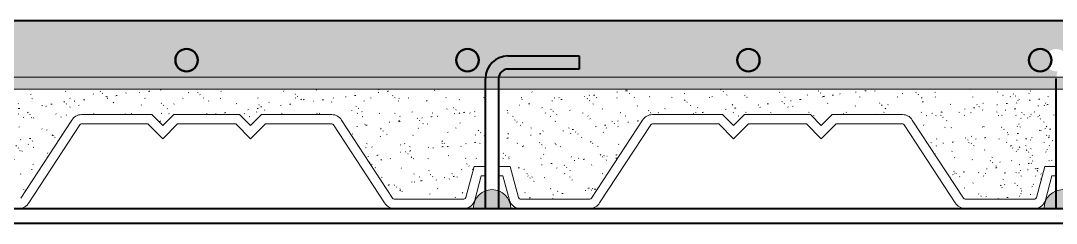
# Model space of a CAD drawing. Header units: inches. Extents: x -6 to 158, y 10 to 161.
# Drawn here: x 72.125 to 72.678, y 35.14 to 35.248 of the extents above; entities that cross this region are included whole.
import ezdxf

# ---------------------------------------------------------------- set-up
doc = ezdxf.new("R2010")
doc.units = ezdxf.units.IN
doc.header["$MEASUREMENT"] = 0
for name, color, linetype, lineweight in [('A-DETL', 90, 'Continuous', 9), ('A-DETL-GENF', 92, 'Continuous', 9), ('A-DETL-THIN', 151, 'Continuous', 18), ('A-FLOR', 5, 'Continuous', 9)]:
    doc.layers.add(name, color=color, linetype=linetype, lineweight=lineweight)
pattern_1 = [(37.5, (3146.183078, 1585.5589), (-0.000406733, 0.012431279), [0.000335, -0.009471, 0.000335, -0.010632, -0.010484]), (37.5, (3146.183078, 1585.5589), (-0.000406733, 0.012431279), [-0.020774, 0.000335, -0.010149]), (7.5, (3146.183078, 1585.5589), (0.011418176, 0.018207136), [0.000335, -0.004955, 0.000335, -0.008503, -0.003387]), (7.5, (3146.183078, 1585.5589), (0.011418176, 0.018207136), [-0.014129, 0.000335, -0.003052]), (327.5, (3146.175143, 1585.5589), (0.020091206, 3.676e-05), [0.000335, -0.002891, 0.000335, -0.011278, -0.015161]), (327.5, (3146.175143, 1585.5589), (0.020091206, 3.676e-05), [-0.014839, 0.000335, -0.014826]), (317.5, (3146.175143, 1585.5589), (0.019394415, 0.00566181), [0.000335, -0.001278, 0.000335, -0.007278, -0.00871]), (317.5, (3146.175143, 1585.5589), (0.019394415, 0.00566181), [-0.009226, 0.000335, -0.008374])]
pattern_2 = [(37.5, (3145.268678, 1585.5589), (-0.000406733, 0.012431279), [0.000335, -0.009471, 0.000335, -0.010632, -0.010484]), (37.5, (3145.268678, 1585.5589), (-0.000406733, 0.012431279), [-0.020774, 0.000335, -0.010149]), (7.5, (3145.268678, 1585.5589), (0.011418176, 0.018207136), [0.000335, -0.004955, 0.000335, -0.008503, -0.003387]), (7.5, (3145.268678, 1585.5589), (0.011418176, 0.018207136), [-0.014129, 0.000335, -0.003052]), (327.5, (3145.260743, 1585.5589), (0.020091206, 3.676e-05), [0.000335, -0.002891, 0.000335, -0.011278, -0.015161]), (327.5, (3145.260743, 1585.5589), (0.020091206, 3.676e-05), [-0.014839, 0.000335, -0.014826]), (317.5, (3145.260743, 1585.5589), (0.019394415, 0.00566181), [0.000335, -0.001278, 0.000335, -0.007278, -0.00871]), (317.5, (3145.260743, 1585.5589), (0.019394415, 0.00566181), [-0.009226, 0.000335, -0.008374])]

# ---------------------------------------------------------------- blocks, each defined once
blk = doc.blocks.new('jk')
at = {"layer": 'A-DETL-GENF'}
h = blk.add_hatch(dxfattribs=at)
h.set_pattern_fill('FP1_1', color=8, scale=0.001, style=0, pattern_type=2)
h.set_pattern_definition(pattern_1)
h.paths.add_polyline_path([(3146.75299, 1594.61192), (3146.75108, 1594.61227), (3146.74999, 1594.61272), (3146.74871, 1594.61372), (3146.74778, 1594.61496), (3146.74719, 1594.61637), (3146.74699, 1594.61792), (3146.74735, 1594.61984), (3146.74782, 1594.62095), (3146.74875, 1594.62216), (3146.74999, 1594.62312), (3146.75144, 1594.62371), (3146.75299, 1594.62392), (3146.75454, 1594.62371), (3146.75599, 1594.62312), (3146.75723, 1594.62216), (3146.7583, 1594.62065), (3146.75879, 1594.61947), (3146.75899, 1594.61792), (3146.75879, 1594.61637), (3146.75805, 1594.61474), (3146.75723, 1594.61368), (3146.75599, 1594.61272), (3146.75454, 1594.61212)], flags=16)
h.paths.add_polyline_path([(3146.60299, 1594.61192), (3146.60144, 1594.61212), (3146.59999, 1594.61272), (3146.59875, 1594.61368), (3146.59779, 1594.61492), (3146.59719, 1594.61637), (3146.59703, 1594.61824), (3146.59728, 1594.61967), (3146.59779, 1594.62092), (3146.59875, 1594.62216), (3146.59999, 1594.62312), (3146.60144, 1594.62371), (3146.60299, 1594.62392), (3146.60454, 1594.62371), (3146.60599, 1594.62312), (3146.60723, 1594.62216), (3146.60819, 1594.62092), (3146.60879, 1594.61947), (3146.60899, 1594.61792), (3146.60879, 1594.61637), (3146.60819, 1594.61492), (3146.60723, 1594.61368), (3146.60599, 1594.61272), (3146.60454, 1594.61212)], flags=16)
h.paths.add_polyline_path([(3146.30299, 1594.61192), (3146.30144, 1594.61212), (3146.29999, 1594.61272), (3146.29875, 1594.61368), (3146.29779, 1594.61492), (3146.29719, 1594.61637), (3146.29702, 1594.61814), (3146.29726, 1594.61964), (3146.29779, 1594.62092), (3146.29875, 1594.62216), (3146.29999, 1594.62312), (3146.30144, 1594.62371), (3146.30299, 1594.62392), (3146.30454, 1594.62371), (3146.30599, 1594.62312), (3146.30723, 1594.62216), (3146.30819, 1594.62092), (3146.30879, 1594.61947), (3146.30898, 1594.61788), (3146.30879, 1594.61637), (3146.30819, 1594.61492), (3146.30723, 1594.61368), (3146.30599, 1594.61272), (3146.30454, 1594.61212)], flags=16)
h.paths.add_polyline_path([(3146.90299, 1594.61192), (3146.90144, 1594.61212), (3146.89999, 1594.61272), (3146.89875, 1594.61368), (3146.89779, 1594.61492), (3146.89718, 1594.61644), (3146.89705, 1594.61834), (3146.89729, 1594.6197), (3146.89779, 1594.62092), (3146.89875, 1594.62216), (3146.89999, 1594.62312), (3146.90144, 1594.62371), (3146.90299, 1594.62392), (3146.90454, 1594.62371), (3146.906, 1594.62311), (3146.90723, 1594.62216), (3146.90819, 1594.62092), (3146.90879, 1594.61947), (3146.90899, 1594.61792), (3146.90879, 1594.61637), (3146.90819, 1594.61492), (3146.90723, 1594.61368), (3146.90599, 1594.61272), (3146.90454, 1594.61212)], flags=16)
h.paths.add_polyline_path([(3146.45299, 1594.61192), (3146.45144, 1594.61212), (3146.44999, 1594.61272), (3146.44875, 1594.61368), (3146.44779, 1594.61492), (3146.44719, 1594.61637), (3146.44699, 1594.61792), (3146.44734, 1594.61983), (3146.44779, 1594.62092), (3146.44875, 1594.62216), (3146.44999, 1594.62312), (3146.45144, 1594.62371), (3146.45299, 1594.62392), (3146.45454, 1594.62371), (3146.45599, 1594.62312), (3146.45723, 1594.62216), (3146.45823, 1594.62081), (3146.45879, 1594.61947), (3146.45899, 1594.61792), (3146.45879, 1594.61637), (3146.45792, 1594.61458), (3146.45723, 1594.61368), (3146.45599, 1594.61272), (3146.45454, 1594.61212), (3146.4538, 1594.61203)], flags=16)
h.paths.add_polyline_path([(3147.05299, 1594.61192), (3147.05144, 1594.61212), (3147.04999, 1594.61272), (3147.04875, 1594.61368), (3147.04773, 1594.61507), (3147.04719, 1594.61637), (3147.04699, 1594.61792), (3147.04735, 1594.61984), (3147.04779, 1594.62092), (3147.04875, 1594.62216), (3147.04999, 1594.62312), (3147.05144, 1594.62371), (3147.05299, 1594.62392), (3147.05454, 1594.62371), (3147.05599, 1594.62312), (3147.05723, 1594.62216), (3147.05819, 1594.62092), (3147.05879, 1594.61947), (3147.05899, 1594.61792), (3147.05879, 1594.61637), (3147.05813, 1594.61484), (3147.05723, 1594.61368), (3147.05599, 1594.61272), (3147.05454, 1594.61212)], flags=16)
h.paths.add_polyline_path([(3147.35299, 1594.61192), (3147.35144, 1594.61212), (3147.34999, 1594.61272), (3147.34875, 1594.61368), (3147.34769, 1594.61517), (3147.34719, 1594.61637), (3147.34699, 1594.61792), (3147.34719, 1594.61947), (3147.34779, 1594.62092), (3147.34875, 1594.62216), (3147.34999, 1594.62312), (3147.35144, 1594.62371), (3147.35299, 1594.62392), (3147.35454, 1594.62371), (3147.35599, 1594.62312), (3147.35723, 1594.62216), (3147.35819, 1594.62092), (3147.35879, 1594.61947), (3147.35899, 1594.61792), (3147.35879, 1594.61637), (3147.35819, 1594.61492), (3147.35723, 1594.61368), (3147.35599, 1594.61272), (3147.35454, 1594.61212)], flags=16)
h.paths.add_polyline_path([(3147.20299, 1594.61192), (3147.20144, 1594.61212), (3147.19999, 1594.61272), (3147.19875, 1594.61368), (3147.19779, 1594.61492), (3147.19716, 1594.61665), (3147.19699, 1594.61792), (3147.1973, 1594.61972), (3147.19779, 1594.62092), (3147.19875, 1594.62216), (3147.19999, 1594.62312), (3147.20144, 1594.62371), (3147.20299, 1594.62392), (3147.20454, 1594.62371), (3147.20599, 1594.62312), (3147.20723, 1594.62216), (3147.20819, 1594.62092), (3147.20884, 1594.61903), (3147.20899, 1594.61792), (3147.20869, 1594.61614), (3147.20819, 1594.61492), (3147.20723, 1594.61368), (3147.20599, 1594.61272), (3147.20454, 1594.61212)], flags=16)
h.paths.add_polyline_path([(3144.70366, 1594.63892), (3144.70366, 1594.60892), (3146.15303, 1594.60892), (3146.15365, 1594.61201), (3146.15299, 1594.61192), (3146.15144, 1594.61212), (3146.14999, 1594.61272), (3146.14871, 1594.61372), (3146.14779, 1594.61492), (3146.14719, 1594.61637), (3146.14699, 1594.61792), (3146.14719, 1594.61947), (3146.14779, 1594.62092), (3146.1489, 1594.62228), (3146.14999, 1594.62312), (3146.15144, 1594.62371), (3146.15299, 1594.62392), (3146.15454, 1594.62371), (3146.15599, 1594.62312), (3146.15723, 1594.62216), (3146.15819, 1594.62092), (3146.15879, 1594.61947), (3146.15899, 1594.61852), (3146.1595, 1594.6188), (3146.16202, 1594.6198), (3146.165, 1594.62018), (3146.203, 1594.62018), (3146.203, 1594.61318), (3146.165, 1594.61318), (3146.16383, 1594.61304), (3146.16272, 1594.61263), (3146.16174, 1594.61197), (3146.16094, 1594.61109), (3146.16037, 1594.61006), (3146.16006, 1594.60892), (3146.45783, 1594.60892), (3146.45839, 1594.61188), (3146.45967, 1594.6146), (3146.46159, 1594.61692), (3146.46402, 1594.61869), (3146.46682, 1594.6198), (3146.4698, 1594.62018), (3146.5078, 1594.62018), (3146.5078, 1594.61318), (3146.4698, 1594.61318), (3146.46863, 1594.61304), (3146.46752, 1594.61263), (3146.46654, 1594.61197), (3146.46574, 1594.61109), (3146.46517, 1594.61006), (3146.46486, 1594.60892), (3146.76263, 1594.60892), (3146.76321, 1594.61192), (3146.76473, 1594.61492), (3146.76639, 1594.61692), (3146.76882, 1594.61869), (3146.77162, 1594.6198), (3146.7746, 1594.62018), (3146.8126, 1594.62018), (3146.8126, 1594.61318), (3146.7746, 1594.61318), (3146.77343, 1594.61304), (3146.77232, 1594.61263), (3146.77134, 1594.61197), (3146.77054, 1594.61109), (3146.76997, 1594.61006), (3146.76966, 1594.60892), (3147.06743, 1594.60892), (3147.06801, 1594.61192), (3147.06953, 1594.61492), (3147.07119, 1594.61692), (3147.07362, 1594.61869), (3147.07642, 1594.6198), (3147.0794, 1594.62018), (3147.1174, 1594.62018), (3147.1174, 1594.61318), (3147.0794, 1594.61318), (3147.07823, 1594.61304), (3147.07712, 1594.61263), (3147.07614, 1594.61197), (3147.07534, 1594.61109), (3147.07477, 1594.61006), (3147.07446, 1594.60892), (3147.37223, 1594.60892), (3147.37281, 1594.61192), (3147.37407, 1594.6146), (3147.37599, 1594.61692), (3147.37842, 1594.61869), (3147.38122, 1594.6198), (3147.3842, 1594.62018), (3147.4092, 1594.62018), (3147.4092, 1594.61318), (3147.3842, 1594.61318), (3147.38303, 1594.61304), (3147.38192, 1594.61263), (3147.38094, 1594.61197), (3147.38014, 1594.61109), (3147.37957, 1594.61006), (3147.37926, 1594.60892), (3149.16, 1594.60892), (3149.16, 1594.63892)])
for points in [[(3145.68859, 1594.61192), (3145.69014, 1594.61212), (3145.69159, 1594.61272), (3145.69283, 1594.61368), (3145.69379, 1594.61492), (3145.69439, 1594.61637), (3145.69459, 1594.61792), (3145.69439, 1594.61947), (3145.69379, 1594.62092), (3145.69283, 1594.62216), (3145.69159, 1594.62312), (3145.69014, 1594.62371), (3145.68859, 1594.62392), (3145.68704, 1594.62371), (3145.68559, 1594.62312), (3145.68435, 1594.62216), (3145.68339, 1594.62092), (3145.68279, 1594.61947), (3145.68259, 1594.61792), (3145.68279, 1594.61637), (3145.68339, 1594.61492), (3145.68435, 1594.61368), (3145.68559, 1594.61272), (3145.68704, 1594.61212)], [(3145.83859, 1594.61192), (3145.84014, 1594.61212), (3145.84159, 1594.61272), (3145.84287, 1594.61372), (3145.84379, 1594.61492), (3145.84439, 1594.61637), (3145.84459, 1594.61792), (3145.84439, 1594.61947), (3145.84379, 1594.62092), (3145.84283, 1594.62216), (3145.84159, 1594.62312), (3145.84014, 1594.62371), (3145.83859, 1594.62392), (3145.83704, 1594.62371), (3145.83559, 1594.62312), (3145.83435, 1594.62216), (3145.83339, 1594.62092), (3145.83279, 1594.61947), (3145.83259, 1594.61792), (3145.83279, 1594.61637), (3145.83339, 1594.61492), (3145.83435, 1594.61368), (3145.83559, 1594.61272), (3145.83704, 1594.61212)], [(3145.98859, 1594.61192), (3145.99014, 1594.61212), (3145.99159, 1594.61272), (3145.99283, 1594.61368), (3145.99379, 1594.61492), (3145.99439, 1594.61637), (3145.99459, 1594.61792), (3145.99439, 1594.61947), (3145.99379, 1594.62092), (3145.99283, 1594.62216), (3145.99159, 1594.62312), (3145.99014, 1594.62371), (3145.98859, 1594.62392), (3145.98704, 1594.62371), (3145.98559, 1594.62312), (3145.98435, 1594.62216), (3145.98339, 1594.62092), (3145.98279, 1594.61947), (3145.98259, 1594.61792), (3145.98279, 1594.61637), (3145.98339, 1594.61492), (3145.98435, 1594.61368), (3145.98559, 1594.61272), (3145.98704, 1594.61212)], [(3146.14439, 1594.61192), (3146.14594, 1594.61212), (3146.14739, 1594.61272), (3146.14867, 1594.61372), (3146.14959, 1594.61492), (3146.15019, 1594.61637), (3146.15039, 1594.61792), (3146.15019, 1594.61947), (3146.14959, 1594.62092), (3146.14863, 1594.62216), (3146.14739, 1594.62312), (3146.14594, 1594.62371), (3146.14439, 1594.62392), (3146.14284, 1594.62371), (3146.14139, 1594.62312), (3146.14015, 1594.62216), (3146.1392, 1594.62092), (3146.1386, 1594.61947), (3146.13839, 1594.61792), (3146.1386, 1594.61637), (3146.1392, 1594.61492), (3146.14015, 1594.61368), (3146.14139, 1594.61272), (3146.14284, 1594.61212)], [(3145.84207, 1594.53892), (3145.8617, 1594.53892), (3145.86134, 1594.54156), (3145.86037, 1594.54392), (3145.85878, 1594.54599), (3145.8567, 1594.54758), (3145.85429, 1594.54858), (3145.8517, 1594.54892), (3145.84912, 1594.54858), (3145.8467, 1594.54758), (3145.84463, 1594.54599), (3145.84304, 1594.54392), (3145.84205, 1594.54151), (3145.8417, 1594.53892)], [(3146.1465, 1594.53892), (3146.1665, 1594.53892), (3146.16614, 1594.54156), (3146.16517, 1594.54392), (3146.16358, 1594.54599), (3146.1615, 1594.54758), (3146.15909, 1594.54858), (3146.1565, 1594.54892), (3146.15392, 1594.54858), (3146.1515, 1594.54758), (3146.14943, 1594.54599), (3146.14784, 1594.54392), (3146.14685, 1594.54151)]]:
    blk.add_hatch(color=7, dxfattribs=at).paths.add_polyline_path(points, flags=0)
blk.add_hatch(color=7, dxfattribs=at).paths.add_polyline_path([(3144.70366, 1594.60892), (3144.70366, 1594.60252), (3147.40966, 1594.60252), (3147.40966, 1594.60892)])
h = blk.add_hatch(dxfattribs=at)
h.set_pattern_fill('FP1_1', color=8, scale=0.001, style=0, pattern_type=2)
h.set_pattern_definition(pattern_2)
h.paths.add_polyline_path([(3145.82603, 1594.54392), (3145.83692, 1594.54395), (3145.83716, 1594.54405), (3145.83762, 1594.54466), (3145.84207, 1594.56123), (3145.8482, 1594.56123), (3145.8482, 1594.60252), (3145.5504, 1594.60252), (3145.5504, 1594.56123), (3145.55654, 1594.56123), (3145.56098, 1594.54466), (3145.56145, 1594.54405), (3145.56195, 1594.54392), (3145.59939, 1594.54395), (3145.6, 1594.54442), (3145.62826, 1594.58716), (3145.6295, 1594.58812), (3145.63095, 1594.58871), (3145.6325, 1594.58892), (3145.67003, 1594.58892), (3145.67588, 1594.58306), (3145.68174, 1594.58892), (3145.71687, 1594.58892), (3145.72273, 1594.58306), (3145.72858, 1594.58892), (3145.76611, 1594.58892), (3145.76766, 1594.58871), (3145.76911, 1594.58812), (3145.77035, 1594.58716), (3145.7713, 1594.58592), (3145.79861, 1594.54442), (3145.79922, 1594.54395), (3145.79948, 1594.54392)], flags=0)
h = blk.add_hatch(dxfattribs=at)
h.set_pattern_fill('FP1_1', color=8, scale=0.001, style=0, pattern_type=2)
h.set_pattern_definition(pattern_2)
h.paths.add_polyline_path([(3145.86675, 1594.54392), (3145.90419, 1594.54395), (3145.9048, 1594.54442), (3145.93306, 1594.58716), (3145.9343, 1594.58812), (3145.93575, 1594.58871), (3145.9373, 1594.58892), (3145.97483, 1594.58892), (3145.98068, 1594.58306), (3145.98654, 1594.58892), (3146.02167, 1594.58892), (3146.02753, 1594.58306), (3146.03338, 1594.58892), (3146.07091, 1594.58892), (3146.07246, 1594.58871), (3146.07391, 1594.58812), (3146.07515, 1594.58716), (3146.0761, 1594.58592), (3146.10341, 1594.54442), (3146.10402, 1594.54395), (3146.10428, 1594.54392), (3146.14172, 1594.54395), (3146.14196, 1594.54405), (3146.14242, 1594.54466), (3146.14687, 1594.56123), (3146.153, 1594.56123), (3146.153, 1594.60252), (3145.8552, 1594.60252), (3145.8552, 1594.56123), (3145.86134, 1594.56123), (3145.86578, 1594.54466), (3145.86625, 1594.54405), (3145.86649, 1594.54395)], flags=0)
h = blk.add_hatch(dxfattribs=at)
h.set_pattern_fill('FP1_1', color=8, scale=0.001, style=0, pattern_type=2)
h.set_pattern_definition(pattern_1)
h.paths.add_polyline_path([(3146.14146, 1594.54392), (3146.14217, 1594.54421), (3146.14242, 1594.54466), (3146.14687, 1594.56123), (3146.153, 1594.56123), (3146.153, 1594.60252), (3146.12444, 1594.60252), (3146.12444, 1594.54392)], flags=0)
at = {"layer": 'A-DETL', "lineweight": 40}
for p, q in [((3147.40966, 1594.63892), (3144.70366, 1594.63892)), ((3145.8602, 1594.62018), (3145.8982, 1594.62018)), ((3145.8982, 1594.62018), (3145.8982, 1594.61318)), ((3145.8982, 1594.61318), (3145.8602, 1594.61318)), ((3145.8482, 1594.53892), (3145.8482, 1594.60818)), ((3145.8552, 1594.60818), (3145.8552, 1594.53892)), ((3146.153, 1594.53892), (3146.153, 1594.60818)), ((3146.153, 1594.56123), (3146.153, 1594.60252)), ((3144.70366, 1594.53892), (3147.40966, 1594.53892)), ((3144.70366, 1594.53892), (3146.14146, 1594.53892)), ((3144.70366, 1594.53102), (3147.40966, 1594.53102))]:
    blk.add_line(p, q, dxfattribs=at)
at = {"layer": 'A-DETL', "lineweight": 20}
for p, q in [((3144.70366, 1594.60892), (3147.40966, 1594.60892)), ((3144.70366, 1594.60252), (3147.40966, 1594.60252))]:
    blk.add_line(p, q, dxfattribs=at)
at = {"layer": 'A-DETL'}
for p, q in [((3145.6325, 1594.58892), (3145.67003, 1594.58892)), ((3145.67003, 1594.58892), (3145.67588, 1594.58306)), ((3145.67588, 1594.58306), (3145.68174, 1594.58892)), ((3145.68174, 1594.58892), (3145.71687, 1594.58892)), ((3145.71687, 1594.58892), (3145.72273, 1594.58306)), ((3145.72273, 1594.58306), (3145.72858, 1594.58892)), ((3145.72858, 1594.58892), (3145.76611, 1594.58892)), ((3145.9373, 1594.58892), (3145.97483, 1594.58892)), ((3145.97483, 1594.58892), (3145.98068, 1594.58306)), ((3145.98068, 1594.58306), (3145.98654, 1594.58892)), ((3145.98654, 1594.58892), (3146.02167, 1594.58892)), ((3146.02167, 1594.58892), (3146.02753, 1594.58306)), ((3146.02753, 1594.58306), (3146.03338, 1594.58892)), ((3146.03338, 1594.58892), (3146.07091, 1594.58892)), ((3145.6, 1594.54442), (3145.62731, 1594.58592)), ((3145.60433, 1594.54192), (3145.63164, 1594.58342)), ((3145.6325, 1594.58392), (3145.66795, 1594.58392)), ((3145.66795, 1594.58392), (3145.67588, 1594.57599)), ((3145.67588, 1594.57599), (3145.68381, 1594.58392)), ((3145.68381, 1594.58392), (3145.7148, 1594.58392)), ((3145.7148, 1594.58392), (3145.72273, 1594.57599)), ((3145.72273, 1594.57599), (3145.73066, 1594.58392)), ((3145.73066, 1594.58392), (3145.76611, 1594.58392)), ((3145.76697, 1594.58342), (3145.79428, 1594.54192)), ((3145.7713, 1594.58592), (3145.79861, 1594.54442)), ((3145.9048, 1594.54442), (3145.93211, 1594.58592)), ((3145.90913, 1594.54192), (3145.93644, 1594.58342)), ((3145.9373, 1594.58392), (3145.97275, 1594.58392)), ((3145.97275, 1594.58392), (3145.98068, 1594.57599)), ((3145.98068, 1594.57599), (3145.98861, 1594.58392)), ((3145.98861, 1594.58392), (3146.0196, 1594.58392)), ((3146.0196, 1594.58392), (3146.02753, 1594.57599)), ((3146.02753, 1594.57599), (3146.03546, 1594.58392)), ((3146.03546, 1594.58392), (3146.07091, 1594.58392)), ((3146.07177, 1594.58342), (3146.09908, 1594.54192)), ((3146.0761, 1594.58592), (3146.10341, 1594.54442)), ((3145.83762, 1594.54466), (3145.84207, 1594.56123)), ((3145.84207, 1594.56123), (3145.8482, 1594.56123)), ((3145.8552, 1594.56123), (3145.86134, 1594.56123)), ((3145.86134, 1594.56123), (3145.86578, 1594.54466)), ((3146.14242, 1594.54466), (3146.14687, 1594.56123)), ((3146.14242, 1594.54466), (3146.14687, 1594.56123)), ((3146.14242, 1594.54466), (3146.14687, 1594.56123)), ((3146.14687, 1594.56123), (3146.153, 1594.56123)), ((3146.14687, 1594.56123), (3146.153, 1594.56123)), ((3146.14687, 1594.56123), (3146.153, 1594.56123)), ((3146.14687, 1594.56123), (3146.153, 1594.56123)), ((3145.84245, 1594.54337), (3145.8459, 1594.55623)), ((3145.8459, 1594.55623), (3145.8482, 1594.55623)), ((3145.8552, 1594.55623), (3145.85751, 1594.55623)), ((3145.85751, 1594.55623), (3145.86096, 1594.54337)), ((3146.14725, 1594.54337), (3146.1507, 1594.55623)), ((3146.14725, 1594.54337), (3146.1507, 1594.55623)), ((3146.1507, 1594.55623), (3146.153, 1594.55623)), ((3146.1507, 1594.55623), (3146.153, 1594.55623)), ((3145.79948, 1594.54392), (3145.83666, 1594.54392)), ((3145.86675, 1594.54392), (3145.90393, 1594.54392)), ((3146.10428, 1594.54392), (3146.14146, 1594.54392)), ((3146.10428, 1594.54392), (3146.14146, 1594.54392)), ((3145.79948, 1594.53892), (3145.83666, 1594.53892)), ((3145.86675, 1594.53892), (3145.90393, 1594.53892)), ((3146.10428, 1594.53892), (3146.14146, 1594.53892)), ((3146.1465, 1594.53892), (3146.1665, 1594.53892))]:
    blk.add_line(p, q, dxfattribs=at)
at = {"layer": 'A-DETL', "lineweight": 50}
for centre in [(3145.68859, 1594.61792), (3145.83859, 1594.61792), (3145.98859, 1594.61792)]:
    blk.add_circle(centre, 0.006, dxfattribs=at)
at = {"layer": 'A-DETL', "lineweight": 40}
blk.add_circle((3146.14439, 1594.61792), 0.006, dxfattribs=at)
for centre, radius, start, end in [((3146.14439, 1594.61792), 0.006, 0, 180), ((3145.8602, 1594.60818), 0.012, 90, 180), ((3146.14439, 1594.61792), 0.006, 180, 0), ((3145.8602, 1594.60818), 0.005, 90, 180)]:
    blk.add_arc(centre, radius, start, end, dxfattribs=at)
at = {"layer": 'A-DETL'}
for centre, radius, start, end in [((3145.6325, 1594.58292), 0.006, 90, 150), ((3145.76611, 1594.58292), 0.006, 30, 90), ((3145.9373, 1594.58292), 0.006, 90, 150), ((3146.07091, 1594.58292), 0.006, 30, 90), ((3145.6325, 1594.58292), 0.001, 90, 150), ((3145.76611, 1594.58292), 0.001, 30, 90), ((3145.9373, 1594.58292), 0.001, 90, 150), ((3146.07091, 1594.58292), 0.001, 30, 90), ((3145.79948, 1594.54492), 0.001, 210, 270), ((3145.83666, 1594.54492), 0.001, 270, 345), ((3145.8517, 1594.53892), 0.01, 0, 180), ((3145.86675, 1594.54492), 0.001, 195, 270), ((3145.90393, 1594.54492), 0.001, 270, 330), ((3146.10428, 1594.54492), 0.001, 210, 270), ((3146.10428, 1594.54492), 0.001, 210, 270), ((3146.14146, 1594.54492), 0.001, 270, 345), ((3146.14146, 1594.54492), 0.001, 270, 345), ((3146.14146, 1594.54492), 0.001, 270, 345), ((3146.14146, 1594.54492), 0.001, 270, 345), ((3146.1565, 1594.53892), 0.01, 0, 180), ((3146.1565, 1594.53892), 0.01, 0, 180), ((3145.59913, 1594.54492), 0.006, 270, 330), ((3145.79948, 1594.54492), 0.006, 210, 270), ((3145.83666, 1594.54492), 0.006, 270, 345), ((3145.86675, 1594.54492), 0.006, 195, 270), ((3145.90393, 1594.54492), 0.006, 270, 330), ((3146.10428, 1594.54492), 0.006, 210, 270), ((3146.14146, 1594.54492), 0.006, 270, 345), ((3146.14146, 1594.54492), 0.006, 270, 345)]:
    blk.add_arc(centre, radius, start, end, dxfattribs=at)
at = {"layer": 'A-DETL-THIN'}
for p, q in [((3147.40966, 1594.63892), (3144.70366, 1594.63892)), ((3145.8602, 1594.62018), (3145.8982, 1594.62018)), ((3145.8982, 1594.62018), (3145.8982, 1594.61318)), ((3145.8982, 1594.61318), (3145.8602, 1594.61318)), ((3147.40966, 1594.60892), (3144.70366, 1594.60892)), ((3144.70366, 1594.60252), (3147.40966, 1594.60252)), ((3145.8482, 1594.56123), (3145.8482, 1594.60252)), ((3145.8552, 1594.60252), (3145.8552, 1594.56123)), ((3145.6325, 1594.58892), (3145.67003, 1594.58892)), ((3145.67003, 1594.58892), (3145.67588, 1594.58306)), ((3145.67588, 1594.58306), (3145.68174, 1594.58892)), ((3145.68174, 1594.58892), (3145.71687, 1594.58892)), ((3145.71687, 1594.58892), (3145.72273, 1594.58306)), ((3145.72273, 1594.58306), (3145.72858, 1594.58892)), ((3145.72858, 1594.58892), (3145.76611, 1594.58892)), ((3145.9373, 1594.58892), (3145.97483, 1594.58892)), ((3145.97483, 1594.58892), (3145.98068, 1594.58306)), ((3145.98068, 1594.58306), (3145.98654, 1594.58892)), ((3145.98654, 1594.58892), (3146.02167, 1594.58892)), ((3146.02167, 1594.58892), (3146.02753, 1594.58306)), ((3146.02753, 1594.58306), (3146.03338, 1594.58892)), ((3146.03338, 1594.58892), (3146.07091, 1594.58892)), ((3145.6, 1594.54442), (3145.62731, 1594.58592)), ((3145.7713, 1594.58592), (3145.79861, 1594.54442)), ((3145.9048, 1594.54442), (3145.93211, 1594.58592)), ((3146.0761, 1594.58592), (3146.10341, 1594.54442)), ((3145.83762, 1594.54466), (3145.84207, 1594.56123)), ((3145.84207, 1594.56123), (3145.8482, 1594.56123)), ((3145.8552, 1594.56123), (3145.86134, 1594.56123)), ((3145.86134, 1594.56123), (3145.86578, 1594.54466)), ((3145.79948, 1594.54392), (3145.83666, 1594.54392)), ((3145.86675, 1594.54392), (3145.90393, 1594.54392)), ((3145.8417, 1594.53892), (3145.8617, 1594.53892))]:
    blk.add_line(p, q, dxfattribs=at)
for centre, radius, start, end in [((3145.68859, 1594.61792), 0.006, 0, 180), ((3145.83859, 1594.61792), 0.006, 0, 180), ((3145.98859, 1594.61792), 0.006, 0, 180), ((3145.68859, 1594.61792), 0.006, 180, 0), ((3145.83859, 1594.61792), 0.006, 180, 0), ((3145.98859, 1594.61792), 0.006, 180, 0), ((3145.6325, 1594.58292), 0.006, 90, 150), ((3145.76611, 1594.58292), 0.006, 30, 90), ((3145.9373, 1594.58292), 0.006, 90, 150), ((3146.07091, 1594.58292), 0.006, 30, 90), ((3145.79948, 1594.54492), 0.001, 210, 270), ((3145.83666, 1594.54492), 0.001, 270, 345), ((3145.8517, 1594.53892), 0.01, 0, 180), ((3145.86675, 1594.54492), 0.001, 195, 270), ((3145.90393, 1594.54492), 0.001, 270, 330)]:
    blk.add_arc(centre, radius, start, end, dxfattribs=at)

msp = doc.modelspace()

# ---------------------------------------------------------------- linework, layer by layer
at = {"layer": 'A-FLOR', "lineweight": 35}
msp.add_line((75.68464, 35.24752), (71.2283, 35.24752), dxfattribs=at)

# ---------------------------------------------------------------- block references
msp.add_blockref('jk', (-3073.47536, -1559.3914))

doc.saveas('drawing.dxf')
